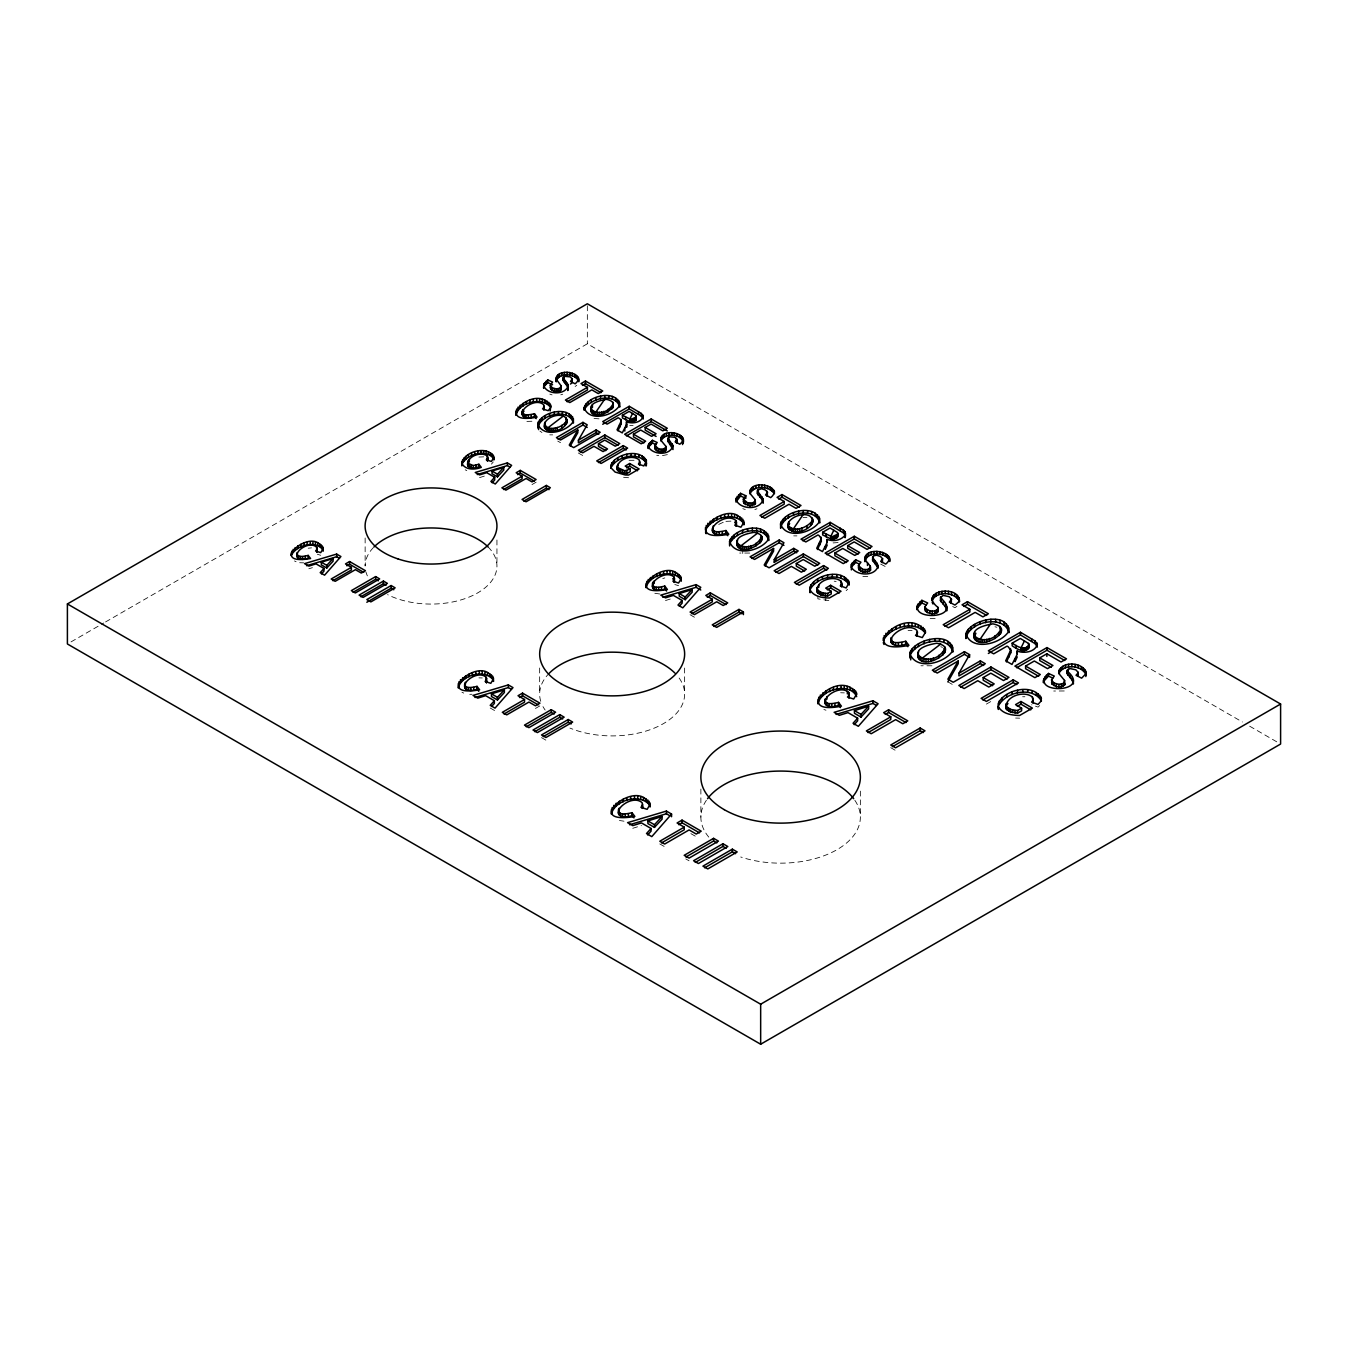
<?xml version="1.0" encoding="UTF-8"?>
<svg xmlns="http://www.w3.org/2000/svg" width="1348" height="1348" viewBox="0 0 1348 1348"><rect width="100%" height="100%" fill="white"/><g stroke="black" fill="none" stroke-linecap="round" stroke-linejoin="round"><path stroke-width="0.75" stroke-dasharray="5 3.75" d="M491.43 464.133L493.267 461.96M846.156 590.643L847.656 589.211M1039.696 705.543L1038.044 707.11L1031.574 704.768M575.141 386.472L576.776 385.309M956.962 606.314L954.974 607.712L949.38 604.814M71.04 641.884L103.762 622.995M105.582 621.934L587.34 343.791L1242.384 721.989M532.005 484.572L536.116 482.196M535.442 708.458L539.958 705.846M986.399 704.094L991.757 701.011M718.72 524.439L723.707 522.047M560.785 394.846L562.706 394.206M667.361 454.63L661.228 455.877L656.729 455.321M754.863 509.493L756.969 508.786M479.551 477.613L484.926 475.928M308.861 568.772L312.433 567.66M665.508 600.534L673.393 598.057M632.768 828.295L641.446 825.599M662.761 578.545L664.817 577.921M1064.246 690.968L1053.715 691.019M838.068 542.57L830.739 543.092M478.928 457.056L483.696 456.837M308.22 548.215L311.54 547.861M725.932 521.356L731.661 521.103M531.904 421.25L525.147 421.452M629.044 460.325L634.672 460.275M749.724 553.068L739.681 553.051M931.957 665.794L920.92 665.76M867.741 576.422L862.872 576.506M935.141 618.361L929.8 618.446M908.08 630.51L912.09 630.628M478.944 677.875L482.281 677.96M840.646 692.754L844.32 692.872M303.671 562.841L299.66 562.723M659.795 593.996L651.488 592.8M469.761 694.338L472.036 694.271M803.02 517.413L806.98 517.581M1022.626 696.764L1024.901 696.748M599.034 418.84L593.339 418.419M549.765 434.848L552.697 434.865M793.702 535.864L796.938 535.881M628.556 477.748L621.596 477.074M817.865 596.187L817.865 598.849L829.408 600.686M1015.617 718.046L1019.61 718.164M629.752 425.395L633.105 425.547M623.989 821.185L619.423 820.511M834.227 581.207L836.148 581.46M994.942 626.753L996.846 627.258M674.809 584.51L678.566 585.706M317.302 554.213L320.723 555.292M823.898 709.503L825.97 710.211M549.816 394.105L552.073 394.897M742.799 508.668L745.292 509.544M940.769 646.652L942.488 647.444M465.195 469.795L466.796 470.587M294.487 560.953L296.105 561.745M461.943 692.215L463.712 693.091M880.682 564.104L885.771 566.75M1249.663 726.184L1276.96 741.939M557.786 441.116L560.515 442.683M578.326 452.979L582.707 455.506M947.88 681.852L953.221 684.936M690.075 614.722L694.49 617.266M890.725 747.668L895.594 750.482M490.217 708.02L495.036 710.8M541.508 737.626L545.923 740.17M690.884 833.637L696.242 836.72M659.795 843.915L664.665 846.712M685.795 858.912L689.047 860.782M539.941 431.09L541.963 432.506M860.361 791.108L860.361 817.124M825.785 597.905L825.785 600.568M742.731 550.827L742.731 553.489M700.876 789.102L700.876 817.124M684.632 668.018L684.632 694.035M587.34 305.777L587.34 343.791M539.655 668.018L539.655 694.035M496.94 539.992L496.94 566.008M365.139 538.004L365.139 566.008A65.9 38.047 0 0 1 373.969 546.985M679.122 678.027A72.489 41.855 0 0 1 657.217 726.825A72.489 41.855 0 0 1 569.918 728.072M545.165 710.059A72.489 41.855 0 0 1 542.991 706.622M540.75 701.314A72.489 41.855 0 0 1 549.361 673.107M488.111 546.985A65.9 38.047 0 0 1 472.845 595.428A65.9 38.047 0 0 1 387.567 594.62M367.381 575.866A65.9 38.047 0 0 1 365.948 571.973M854.851 800.308A79.751 46.034 0 0 1 832.626 852.02A79.751 46.034 0 0 1 740.743 856.991M708.778 837.108A79.751 46.034 0 0 1 706.386 800.308"/><path stroke-width="1.5" d="M322.998 547.204L323.2 551.147C316.662 522.064 263.837 566.682 310.596 558.527L308.203 555.41C283.737 561.459 306.687 538.071 316.645 547.204L316.763 552.326L317.1 548.366M493.301 677.353L493.52 681.414C485.651 649.972 428.563 698.82 479.652 689.805L477.024 686.368C450.114 693.041 475.355 667.294 486.308 677.353L486.443 682.728L486.308 677.353M461.875 461.741L461.859 465.919C459.938 450.923 492.93 443.256 493.907 459.988L493.705 456.045M550.153 410.972L550.827 406.169C535.763 380.793 490.2 426.288 537.077 417.122L534.482 413.718C507.775 420.323 532.814 394.812 543.682 404.771L543.8 410.112L544.171 406.051M649.904 802.768L650.124 806.98C641.21 773.348 578.208 825.97 634.874 816.467L631.993 812.692C602.371 820.022 630.156 791.714 642.204 802.768L642.339 808.412L642.743 804.183M681.077 577.079L681.296 581.14C673.427 549.698 616.339 598.529 667.429 589.531L664.8 586.094C637.874 592.766 663.132 567.019 674.084 577.062L674.202 582.437L674.573 578.359M743.675 520.682L743.911 524.878C734.711 491.06 673.377 544.12 728.796 534.263L725.932 530.522C696.562 537.785 724.095 509.713 736.059 520.665L736.193 526.293L736.598 522.08M848.886 695.433L847.471 697.051L853.688 699.022L856.688 694.001C839.956 665.861 789.423 716.31 841.438 706.167L838.54 702.392C808.935 709.722 836.704 681.397 848.751 692.451L848.886 698.096L849.291 693.866M917.061 633.661L915.511 635.43L922.302 637.57L925.57 632.111C907.322 601.41 852.206 656.442 908.923 645.372L905.772 641.26C873.47 649.247 903.767 618.361 916.926 630.426L917.061 636.34L917.516 631.959M646.585 460.848L643.788 465.953L638.447 464.015L639.559 462.583L639.171 459.887C631.976 453.72 614.924 459.752 617.519 470.216L620.906 472.609L626.854 473.603L630.207 471.665L630.207 469.003L625.186 466.088L629.651 463.51L639.12 468.969L628.556 475.069L625.253 474.985L615.126 472.07L611.032 467.874L610.796 465.464C615.48 452.827 644.209 447.334 646.585 463.527C639.154 450.906 616.339 456.062 610.796 468.127L610.796 465.464M849.24 582.37L846.156 587.964L840.293 585.841L841.523 584.257L841.085 581.291C833.266 574.568 814.63 581.039 817.276 592.395L820.999 595.041L827.537 596.136L831.244 593.996L831.244 591.317L825.701 588.132L830.621 585.285L841.034 591.3L829.408 598.006C822.482 597.872 813.922 596.625 810.131 590.087L809.878 587.442C815.085 573.625 846.19 567.542 849.24 585.032C841.068 571.164 815.978 576.826 809.878 590.104L810.131 592.749L810.131 590.087M1041.431 698.281L1040.808 701.331L1038.044 704.448L1031.574 702.106L1032.922 700.37L1032.45 697.101C1023.958 689.772 1003.569 696.714 1006.265 709.048L1010.36 711.946L1017.555 713.159L1021.615 710.8L1021.615 708.138L1015.533 704.616L1020.942 701.499L1032.4 708.104L1019.61 715.485C1011.994 715.333 1002.575 713.968 998.413 706.773L998.127 703.858C1003.906 688.727 1037.606 682.037 1041.431 700.943C1032.45 685.694 1004.833 691.928 998.127 706.521L998.413 709.452L998.413 706.773M617.519 470.216L617.805 464.234M817.276 592.395L817.596 588.756M1006.265 709.048L1005.928 706.588L1007.933 703.471M566.935 423.087C568.468 409.185 542.115 415.976 544.44 427.164C548.973 435.438 566.868 429.523 566.682 421.031M567.019 419.346C565.267 427.114 546.951 433.281 544.525 423.373M613.357 403.322C603.382 423.373 572.614 405.023 606.448 399.345C628.64 403.962 589.598 427.013 590.862 407.349M613.289 407.062L613.02 402.327M761.721 536.706C750.735 558.763 716.9 538.577 754.122 532.325C779.818 537.464 735.166 562.352 736.985 541.138M761.637 540.548L761.35 535.611M812.608 522.923C813.956 508.836 789.355 514.97 787.872 524.726C788.445 538.172 814.63 530.421 812.692 519.064M945.15 648.051C933.086 672.315 895.847 650.107 936.793 643.232C964.797 648.725 916.286 675.719 917.937 652.938M945.066 652.011L944.746 646.855M1001.227 628.657C989.146 652.921 951.924 630.712 992.869 623.854C1020.874 629.331 972.363 656.324 974.014 633.543M1001.126 632.616L1000.823 630.139M544.44 427.164L545.047 422.194M590.778 411.123L590.862 410.028M636.256 419.632L635.936 415.572L629.145 411.41L622.405 415.302L622.405 417.964L630.864 422.076L635.75 420.374L636.307 416.246M736.884 545.03L737.558 539.84M787.872 527.405L787.957 526.175M837.883 536.757L837.529 532.544L830.048 527.978L822.651 532.258L822.651 534.92L831.952 539.453L837.31 537.566L837.934 533.303M917.836 656.948L918.578 651.505M973.913 637.553L975.901 633.307M1012.18 643.148L1020.318 638.447L1028.558 643.485L1028.928 645.187C1024.463 651.236 1016.83 646.265 1012.18 643.148L1012.18 645.827C1016.83 648.927 1024.463 653.898 1028.928 647.849L1028.558 646.147M308.203 555.41L308.203 558.072C305.002 559.673 296.846 560.65 297.032 555.342M487.791 457.208L487.454 461.168L487.353 456.045C480.848 450.889 465.734 456.787 467.84 465.919L473.316 468.211L478.911 466.914L478.911 464.251L473.316 465.549L467.84 463.257M467.84 465.919L468.278 460.511M478.776 691.339L477.024 689.047C473.62 691.423 462.381 691.271 465.33 684.936L465.33 682.256M536.218 418.655L534.482 416.397C530.977 418.133 522.097 419.211 522.283 413.398M633.914 817.882L631.993 815.355C628.235 817.966 615.884 817.798 619.12 810.839L619.12 808.177M666.552 591.047L664.8 588.773C661.379 591.132 650.157 590.98 653.106 584.661L653.106 581.982M727.836 535.695L725.932 533.185C722.073 535.105 712.3 536.285 712.502 529.899M840.461 707.565L838.54 705.055C834.783 707.666 822.432 707.498 825.667 700.539M907.878 646.669L905.772 643.923C901.677 646.77 888.197 646.585 891.736 638.986M841.759 582.724L841.523 586.919L841.523 584.257M1033.208 698.668L1032.922 703.033L1032.922 700.37M556.219 377.878L556.235 381.888C552.36 365.78 588.655 372.553 575.141 383.809L570.507 381.4L572.243 378.957L570.356 376.884L564.087 376.261L563.127 380.473L568.266 387.651L568.266 384.989L563.127 377.811M683.2 438.269L683.268 443.357C682.627 433.668 664.547 432.304 660.874 440.964C659.105 426.17 693.024 433.635 679.796 444.233L675.163 441.824L676.898 439.381L675.011 437.308L668.743 436.685L667.782 440.897L673.006 449.524L672.922 445.413L667.782 438.235M889.815 558.847L889.815 561.509C886.596 551.821 866.781 550.81 864.978 561.695C861.086 544.204 900.599 551.854 885.771 564.071L880.682 561.442L882.586 558.746L880.514 556.471L876.705 555.207L873.622 555.764L872.56 560.145L878.205 568.047L877.228 563.498L872.56 557.482M959.422 599.304L958.361 602.219L954.974 605.05L949.38 602.152L951.469 599.186L949.194 596.692L943.111 595.378L940.449 597.804C967.055 620.484 900.346 621.31 921.864 600.332L927.66 602.977L924.913 606.718L925.453 611.032L927.239 612.514L932.294 613.963L936.793 612.969L938.157 611.604L937.955 607.375C917.028 590.98 960.416 583.431 959.422 601.966L959.085 597.838M1085.814 676.544C1088.999 661.784 1058.888 659.138 1058.719 673.663C1063.505 663.553 1082.242 664.817 1086.05 675.078L1086.05 672.416M563.127 380.473L563.296 376.951M667.782 440.897L667.951 440.055M757.441 491.009L763.086 498.912L763.187 503.175L762.092 499.687L757.441 493.688L757.627 490.082L761.569 488.734L765.394 489.998L767.467 492.273L767.046 496.199L766.894 491.144M757.441 493.688L757.627 490.082M872.56 560.145L872.746 556.539M946.667 606.482L946.768 610.897L945.571 607.072L940.449 600.467L941.595 598.579M1078.114 672.298L1077.659 676.342L1078.114 672.298L1075.839 669.804L1069.756 668.49L1067.077 670.916C1093.683 693.597 1026.974 694.422 1048.491 673.444L1054.288 676.089L1051.558 679.83L1052.08 684.144L1056.343 686.688L1061.365 686.873L1064.802 684.717L1064.6 680.487L1059.612 674.455L1058.719 671.001M1073.294 679.594L1073.396 684.009L1072.199 680.184L1067.077 673.579L1068.239 669.029M543.901 384.079L543.615 388.056L543.901 384.079L547.76 379.917L552.562 382.091L550.287 385.191L550.725 389.201L554.247 391.308L560.111 390.802L561.24 389.69L561.071 385.713L556.235 379.226M648.557 444.503L648.27 448.48L648.557 444.503L652.415 440.324L657.217 442.515L654.943 445.615L655.381 449.625L658.902 451.732L664.766 451.226L665.895 450.114L665.727 446.137L661.615 441.167L660.874 438.302M735.974 499.367L740.541 493.317L745.815 495.727L745.815 498.389L740.541 495.997L735.974 502.029L735.974 499.367C739.429 510.1 761.098 510.572 763.086 498.912M864.961 557.567L865.77 560.701L870.303 566.177L870.488 570.288L869.241 571.518L862.804 572.058L858.929 569.749L858.44 565.604L860.934 562.2L855.66 559.791L851.414 564.374L851.346 569.901M917.179 605.387L916.842 609.65L916.842 606.971M1043.807 678.499L1043.47 682.762L1043.47 680.083M617.906 430.804L621.209 423.761L620.99 419.717L619.086 418.268L618.176 417.745L607.106 424.131L602.725 421.604L629.246 406.287L641.345 413.482L643.249 416.33C641.21 422.783 632.094 424.047 626.483 421.806L626.601 427.097L626.483 421.806M845.145 535.055L845.129 531.887L843.494 530.269L830.166 522.35L800.998 539.183L805.818 541.963L818 534.937L818.994 535.51L821.32 538.627L816.736 548.282L822.482 551.602L827.251 542.3L827.133 539.402C833.182 541.795 841.186 540.497 845.145 535.055L845.145 537.717L845.567 533.387M493.52 678.752L490.807 683.318L485.145 681.515L486.796 678.634M323.2 548.484L320.723 552.629L315.584 550.995L316.763 549.664M493.907 457.309L491.43 461.454L486.291 459.837L487.454 458.489M681.296 578.477L678.566 583.027L672.922 581.241L674.202 579.775M650.124 804.301L647.141 809.322L640.923 807.351L642.339 805.733M743.911 522.198L740.945 527.186L734.778 525.231L736.193 523.631M570.507 384.079L571.855 382.765L572.243 378.957M676.898 439.381L676.528 443.189L676.528 440.51M767.467 492.273L765.563 494.969L770.652 497.614C785.143 486.072 748.325 477.765 749.842 493.756C754.257 484.825 769.253 485.92 774.392 493.722L774.392 491.06M882.586 558.746L882.165 562.655L882.165 559.993M951.469 599.186L951.014 603.23L951.014 600.551M537.785 423.643C541.947 410.55 573.641 405.158 572.731 422.312C565.587 432.405 542.519 437.965 537.785 423.643L537.852 427.99C539.975 413.92 569.446 407.669 573.422 423.103L573.406 418.621M584.122 407.602C588.284 394.526 619.979 389.134 619.069 406.287C611.925 416.38 588.874 421.924 584.122 407.602L584.122 410.281C589.127 397.913 615.581 391.948 619.76 407.079L619.743 402.597M729.571 541.424C734.138 527.034 769 521.103 768.006 539.975C760.137 551.062 734.778 557.179 729.571 541.424L729.622 545.957M729.571 544.087C735.064 530.505 764.164 523.934 768.764 540.565L768.731 535.914M780.543 523.799C785.109 509.392 819.972 503.461 818.977 522.35C811.108 533.437 785.749 539.554 780.543 523.799L780.61 528.315C782.952 512.847 815.371 505.955 819.736 522.94L819.719 518.289M909.782 653.241C914.214 638.329 954.3 630.207 952.076 651.657C943.415 663.856 915.511 670.579 909.782 653.241L909.849 657.959M909.782 655.92C915.831 640.957 947.846 633.745 952.901 652.044L952.868 647.175M965.859 633.846C970.274 618.934 1010.377 610.812 1008.135 632.263C999.491 644.462 971.588 651.185 965.859 633.846L965.926 638.564C968.504 621.546 1004.159 613.963 1008.961 632.65L1008.944 627.78M322.998 549.883C315.247 539.672 296.307 545.215 291.168 555.578L291.168 552.916M461.875 464.42C466.998 454.04 485.954 448.496 493.705 458.708M550.624 404.771L550.624 407.45C542.233 396.11 518.929 402.378 515.88 415.319L515.896 411.005M493.301 680.032C484.859 668.591 461.353 674.91 458.286 687.952L458.286 683.621M681.077 579.741C672.635 568.317 649.129 574.636 646.046 587.677L646.063 583.347M743.675 523.344C734.374 511.094 711.643 517.75 705.493 530.185L705.493 527.523M649.904 805.447C640.603 792.86 614.755 799.819 611.369 814.158L611.385 809.676M856.688 696.663C849.863 681.65 820.898 689.3 817.916 703.858L817.933 699.359M925.318 630.426L925.318 633.105C915.073 619.608 890.068 626.938 883.294 640.62L883.294 637.958M646.551 464.774L646.063 466.037L646.063 463.375M543.615 385.393C546.766 395.166 566.463 395.587 568.266 384.989M568.351 389.1L567.778 390.532L567.778 387.87M556.219 380.54C560.178 372.2 575.663 373.244 578.814 381.72L578.814 379.058M959.085 600.5C953.44 591.924 936.944 590.727 932.075 600.551L932.075 597.889M550.287 387.853L550.894 386.371M654.943 448.277L655.566 446.795M749.842 491.093L750.651 494.244L755.183 499.72L755.369 503.815L750.027 505.955L743.81 503.293L743.321 499.131L745.815 495.727M743.321 501.793L743.995 500.175M858.44 568.266L859.114 563.97L855.66 562.453L851.414 567.053L851.414 564.374M924.913 609.397L925.655 607.594M1051.558 682.509L1052.283 680.706M626.601 424.435L622.271 432.893L617.03 429.86L621.209 421.082M817.444 549.529L821.32 541.289L821.084 537.111M1017.1 651.033L1017.251 654.201L1011.994 664.446L1005.675 660.79L1010.714 650.157L1008.152 646.737L1007.057 646.113L993.661 653.847L988.354 650.798L1020.453 632.263L1035.095 640.974L1037.387 644.411C1034.927 652.213 1023.907 653.746 1017.1 651.033L1017.1 653.696M1006.45 661.885L1010.714 652.836L1010.714 650.157M827.251 544.963L825.279 549.31L825.279 546.631M1017.251 656.88L1015.061 661.649L1015.061 658.987M787.872 524.726C793.18 533.656 808.362 527.321 812.608 520.244M632.583 413.398L629.735 419.211L629.735 421.89M833.839 530.168L830.705 536.571L830.705 539.234M1024.48 640.856L1021.026 647.899L1021.026 650.562M578.41 440.173L587.206 424.805L582.943 422.345L556.421 437.645L560.515 440.021L577.803 430.029L569.26 445.076L573.675 447.62L600.197 432.304L596.119 429.945L578.41 440.173L578.41 442.835L596.119 432.607L598.832 434.191M570.221 446.07L577.803 432.691L577.803 430.029M774.241 559.605L783.929 542.705L779.228 540.009L750.061 556.842L754.56 559.437L773.584 548.451L764.198 564.997L769.051 567.811L798.218 550.961L793.719 548.366L774.241 559.605L774.241 562.284L793.719 551.029L796.719 552.764M765.125 566.008L773.584 551.13L773.584 548.451M934.113 671.843L964.427 654.353L969.583 657.335L969.583 654.656L964.427 651.674L932.327 670.209L937.281 673.056L958.209 660.975L947.88 679.173L953.221 682.273L985.304 663.738L980.367 660.874L958.934 673.259L958.934 675.921L980.367 663.553L983.652 665.457M947.88 681.852L958.209 663.654L958.209 660.975M1085.814 673.882L1081.618 678.162L1076.007 675.264L1077.659 673.663M774.241 562.284L776.178 558.898M958.934 673.259L969.583 654.656M543.901 386.741L547.76 382.579L547.76 379.917M672.922 445.413C670.984 455.725 653.392 455.354 648.506 447.098L652.415 443.003L652.415 440.324M917.179 608.049L921.864 603.011L921.864 600.332M1043.807 681.161L1048.491 676.123L1048.491 673.444M604.578 399.379L595.816 412.202L595.816 414.864M803.02 514.734L793.399 528.837L793.399 531.516M990.595 623.888L979.996 639.407L979.996 642.069M636.256 416.97L630.864 419.413L622.405 415.302M822.651 532.258L831.952 536.79L837.883 534.094M789.675 523.529L788.529 524.878L788.529 522.215M550.153 408.309L548.13 410.685L542.519 408.916L543.8 407.45M671.557 814.057L651.792 836.619L646.501 833.553L651.067 828.481L641.446 822.92L632.768 825.633L627.595 822.651L666.401 811.075L671.557 814.057L671.557 816.736M323.975 568.452L320.201 572.647L324.582 575.175L340.909 556.539L336.646 554.079L304.581 563.633L308.861 566.109L316.022 563.868L323.975 568.452L323.975 571.131L321.464 573.928M494.682 477.293L490.891 481.489L495.272 484.016L511.617 465.38L507.354 462.92L475.271 472.474L479.551 474.934L486.712 472.693L494.682 477.293L494.682 479.972L492.155 482.752M494.379 700.724L490.217 705.341L495.036 708.121L512.998 687.615L508.314 684.919L473.03 695.416L477.731 698.146L485.617 695.669L494.379 700.724L494.379 703.403L491.599 706.47M682.139 600.45L677.993 605.067L682.796 607.847L700.775 587.34L696.09 584.628L660.806 595.142L665.508 597.855L673.393 595.395L682.139 600.45L682.139 603.112L679.375 606.196M647.647 834.951L651.067 831.16L651.067 828.481M857.631 718.181L853.048 723.253L858.339 726.302L878.104 703.757L872.948 700.775L834.142 712.334L839.315 715.333L847.993 712.62L857.631 718.181L857.631 720.843L854.194 724.651M326.789 568.014L326.789 565.351L333.074 558.561L333.074 561.223L326.789 568.014L321.346 564.879L321.346 562.2L333.074 558.561M497.479 476.855L497.479 474.193L503.764 467.402L503.764 470.064L497.479 476.855L492.037 473.721L492.037 471.042L503.764 467.402M497.463 699.983L497.463 697.304L504.371 689.839L504.371 692.501L497.463 699.983L491.481 696.528L491.481 693.849L504.371 689.839M685.222 599.692L685.222 597.029L692.147 589.565L692.147 592.227L685.222 599.692L679.24 596.237L679.24 593.575L692.147 589.565M654.471 827.386L654.471 824.723L662.07 816.5L662.07 819.18L654.471 827.386L647.883 823.594L647.883 820.915L662.07 816.5M861.018 717.085L861.018 714.406L868.618 706.2L868.618 708.863L861.018 717.085L854.43 713.277L854.43 710.615L868.618 706.2M524.018 411.123L522.872 412.32L522.872 409.64M550.287 385.191L552.208 387.769L556.387 388.965L560.111 388.14L561.071 385.713M654.943 445.615L658.902 449.069L663.064 449.221L665.895 447.452M743.321 499.131L747.685 502.922L752.251 503.09L755.369 501.153M858.44 565.604L862.804 569.395L867.371 569.564L870.488 567.609M924.913 606.718L925.453 608.352L929.699 610.897L934.737 611.082L938.157 608.942M1051.558 679.83L1053.883 682.947L1058.921 684.413L1063.42 683.402L1064.6 680.487M563.296 379.631L564.087 376.261M757.627 492.745L758.486 491.969M563.397 415.976L547.928 427.822L547.928 430.484M757.745 532.999L740.709 546.024L740.709 548.703M940.769 643.99L922.049 658.313L922.049 660.975M67.4 603.955L587.34 303.772L1280.6 704.027L1280.6 744.045L760.66 1044.228L67.4 643.973L67.4 603.955L760.66 1004.209L1280.6 704.027M587.442 387.331L565.402 400.053L569.783 402.58L591.823 389.858L598.259 393.582L602.741 390.987L585.47 381.012L580.988 383.607L587.442 387.331L587.442 390.01L567.104 401.755M582.471 385.41L585.47 383.691L601.023 392.656M558.19 439.296L582.943 425.008L587.206 427.468M351.39 567.34L331.187 579L335.197 581.325L355.4 569.665L361.315 573.069L365.426 570.693L349.587 561.543L345.476 563.919L351.39 567.34L351.39 570.002L332.872 580.702M346.84 565.806L349.587 564.222L363.657 572.344M522.097 476.181L501.894 487.841L505.904 490.15L526.108 478.489L532.005 481.91L536.116 479.534L520.277 470.385L516.166 472.76L522.097 476.181L522.097 478.843L503.579 489.526M602.725 424.266L629.246 408.966L641.345 416.161L643.249 418.992L643.249 416.33M517.548 474.631L520.277 473.047L534.364 481.185M598.461 443.728L604.746 440.105L615.278 446.188L619.76 443.593L604.848 434.983L578.326 450.299L582.707 452.827L593.979 446.323L603.078 451.58L607.56 448.985L598.461 443.728L598.461 446.407L605.741 450.603M580.095 451.951L604.848 437.662L618.109 445.312M375.654 576.59L351.339 590.626L355.35 592.952L379.664 578.915L375.654 576.59L375.654 579.269L353.075 592.294M656.105 436.449L645.187 430.13L645.187 427.468L651.067 424.064L662.828 430.854L667.311 428.276L651.168 418.958L624.646 434.258L641.193 443.812L645.658 441.234L633.493 434.208L633.493 436.887L643.923 442.902M626.416 435.909L651.168 421.621L667.311 430.939M633.493 434.208L640.721 430.046L651.64 436.348L656.105 433.77L645.187 427.468M546.361 485.432L522.047 499.468L526.057 501.793L550.372 487.757L546.361 485.432L546.361 488.111L523.782 501.136M383.405 581.072L359.09 595.108L363.101 597.417L387.415 583.381L383.405 581.072L383.405 583.735L360.826 596.776M623.248 445.615L596.726 460.932L601.107 463.459L627.629 448.143L623.248 445.615L623.248 448.277L598.495 462.566M391.139 585.538L366.825 599.574L370.852 601.899L395.149 587.863L391.139 585.538L391.139 588.217L366.825 602.253M626.668 467.908L629.651 466.189L637.537 470.738M617.519 467.554L624.747 470.806L630.207 469.003M784.182 501.49L759.935 515.492L764.754 518.272L789.001 504.27L796.078 508.365L801.015 505.517L782.009 494.548L777.071 497.395L784.182 501.49L784.182 504.169L761.671 517.16M778.723 499.114L782.009 497.21L799.297 507.185M751.881 558.46L779.228 542.671L783.929 545.384M524.524 699.494L502.315 712.334L506.73 714.878L528.938 702.055L535.442 705.796L539.958 703.184L522.535 693.125L518.02 695.736L524.524 699.494L524.524 702.173L504.017 714.002M519.519 697.539L522.535 695.804L538.223 704.852M712.3 599.22L690.075 612.043L694.49 614.604L716.715 601.764L723.202 605.522L727.735 602.91L710.312 592.85L705.796 595.462L712.3 599.22L712.3 601.882L691.794 613.728M802.818 540.801L830.166 525.012L843.494 532.932L845.567 536.049M707.296 597.265L710.312 595.513L725.999 604.561M796.314 563.531L803.223 559.538L814.799 566.227L819.736 563.38L803.341 553.91L774.156 570.76L778.976 573.54L791.377 566.379L801.386 572.159L806.323 569.311L796.314 563.531L796.314 566.194L804.655 571.013M775.993 572.378L803.341 556.589L817.916 564.997M551.214 709.688L524.473 725.123L528.888 727.667L555.629 712.233L551.214 709.688L551.214 712.351L526.259 726.757M858.002 554.247L847.707 548.299L847.707 545.637L854.177 541.896L867.101 549.377L872.038 546.513L854.295 536.268L825.111 553.118L843.309 563.616L848.229 560.785L834.85 553.051L834.85 555.73L846.544 562.487M826.947 554.736L854.295 538.947L870.269 548.164M834.85 553.051L842.786 548.467L854.801 555.41L859.721 552.579L847.707 545.637M743.405 611.958L738.99 609.397L712.25 624.849L716.664 627.393L743.405 611.958L743.405 614.621M559.74 714.609L532.999 730.043L537.414 732.587L564.155 717.153L559.74 714.609L559.74 717.271L534.768 731.678M714.036 626.483L738.99 612.076L741.939 613.778M823.577 565.604L794.393 582.437L799.212 585.217L828.397 568.384L823.577 565.604L823.577 568.266L796.23 584.055M568.249 719.512L541.508 734.963L545.923 737.508L572.664 722.073L568.249 719.512L568.249 722.191L543.295 736.598M827.335 589.851L830.621 587.964L839.299 592.968M817.276 589.733L820.999 592.362L825.229 593.322L827.537 593.457L831.244 591.317M969.869 609.33L943.196 624.714L948.503 627.78L975.16 612.38L982.945 616.879L988.387 613.744L967.476 601.68L962.051 604.814L969.869 609.33L969.869 611.992L944.982 626.365M963.854 606.432L967.476 604.342L986.635 615.413M684.245 827.133L659.795 841.236L664.665 844.05L689.098 829.93L696.242 834.058L701.213 831.177L682.054 820.123L677.084 822.988L684.245 827.133L684.245 829.795L661.548 842.904M678.735 824.706L682.054 822.786L699.477 832.845M890.792 716.816L866.36 730.936L871.212 733.733L895.645 719.63L902.789 723.741L907.777 720.877L888.602 709.806L883.631 712.688L890.792 716.816L890.792 719.495L868.095 732.587M988.354 653.46L1020.453 634.925L1035.095 643.636L1037.387 647.074M885.282 714.389L888.602 712.485L906.025 722.545M983.197 677.555L990.797 673.174L1003.535 680.538L1008.961 677.404L990.932 666.99L958.832 685.509L964.14 688.575L977.772 680.706L988.792 687.059L994.217 683.925L983.197 677.555L983.197 680.235L992.65 685.677M960.619 687.16L990.932 669.653L1007.158 679.021M713.597 838.338L684.177 855.323L689.047 858.12L718.45 841.135L713.597 838.338L713.597 841L685.913 856.991M1051.305 667.226L1039.729 660.554L1039.729 657.875L1046.857 653.78L1061.078 661.986L1066.504 658.852L1046.975 647.579L1014.892 666.114L1034.893 677.656L1040.302 674.539L1025.592 666.047L1025.592 668.709L1038.668 676.258M1016.678 667.749L1046.975 650.241L1064.735 660.503M1025.592 666.047L1034.337 661.009L1047.548 668.642L1052.957 665.508L1039.729 657.875M920.145 728.021L890.725 745.006L895.594 747.803L924.998 730.835L920.145 728.021L920.145 730.7L892.46 746.674M722.966 843.747L693.563 860.732L698.416 863.529L727.836 846.544L722.966 843.747L722.966 846.409L695.282 862.4M1013.19 679.83L981.108 698.365L986.399 701.432L1018.498 682.897L1013.19 679.83L1013.19 682.509L982.894 700M732.352 849.156L702.931 866.141L707.784 868.938L737.204 851.953L732.352 849.156L732.352 851.818L704.65 867.809M1017.336 706.251L1020.942 704.161L1030.765 709.84M1006.265 706.386L1010.36 709.284L1015.01 710.329L1017.555 710.48L1021.615 708.138M477.276 474.547L507.354 465.582L510.184 467.217M306.586 565.705L336.646 556.741L339.494 558.392M662.761 597.231L696.09 587.307L700.775 590.003M474.985 697.506L508.314 687.581L511.431 689.384M836.08 714.423L872.948 703.437L876.385 705.425M629.533 824.74L666.401 813.754L669.838 815.742M547.76 382.579L552.562 384.753M652.415 443.003L655.617 444.452M921.864 603.011L926.211 604.982M1048.491 676.123L1052.839 678.095M623.248 448.277L626.163 449.962M823.577 568.266L826.779 570.12M1013.19 682.509L1016.729 684.548M546.361 488.111L549.024 489.644M492.037 471.042L497.479 474.193M920.145 730.7L923.38 732.554M679.24 593.575L685.222 597.029M854.43 710.615L861.018 714.406M375.654 579.269L378.333 580.803M383.405 583.735L386.067 585.285M391.139 588.217L393.818 589.75M321.346 562.2L326.789 565.351M551.214 712.351L554.163 714.052M559.74 717.271L562.672 718.973M568.249 722.191L571.198 723.893M491.481 693.849L497.463 697.304M713.597 841L716.833 842.871M722.966 846.409L726.201 848.28M732.352 851.818L735.587 853.688M647.883 820.915L654.471 824.723M734.643 522.165L736.598 524.743M672.787 578.646L674.573 581.022M943.87 648.439L944.746 649.534M760.542 537.296L761.35 538.29M478.911 464.251L481.303 467.368C475.136 469.845 465.111 470.334 461.859 463.257M851.346 567.238C856.738 576.304 876.082 576.725 878.205 565.368M1077.473 673.714L1078.114 674.96M950.845 600.601L951.469 601.848M882.013 560.263L882.586 561.408M766.894 493.806L767.467 494.952M676.898 442.043L676.376 438.336M571.721 380.591L572.243 381.619M1033.208 701.331L1032.45 697.101M841.759 585.386L841.085 581.291M932.108 602.168L932.968 604.005M883.277 642.625L884.002 644.462M705.476 532.005L706.133 533.69L706.133 531.011M849.291 696.545L848.751 692.451M543.682 407.433L544.171 408.714M642.204 805.43L642.743 806.845M487.791 459.87L487.353 456.045M486.308 680.015L486.796 681.296M317.1 551.046L316.645 547.204M812.692 521.743L812.322 517.986M648.27 445.817L648.506 447.098M1010.714 652.836L1010.461 648.489M821.084 539.773L821.32 541.289M621.209 423.761L620.99 419.717M1064.6 683.15L1064.802 684.717M938.157 611.604L937.955 607.375M870.488 570.288L870.303 566.177M755.369 503.815L755.183 499.72M665.895 450.114L665.727 446.137M561.071 388.392L561.24 389.69M1085.73 670.95L1085.73 673.612M1084.837 669.518L1084.837 672.197M1083.371 668.136L1083.371 670.799M1081.332 666.771L1081.332 669.451M1078.215 665.289L1078.215 667.968M1075.064 664.396L1075.064 667.075M1072.199 677.522L1072.199 680.184M1071.862 664.092L1071.862 666.755M1069.941 674.842L1069.941 677.505M1068.593 664.328L1068.593 667.007M1067.869 672.45L1067.869 675.129M1067.296 669.872L1067.077 673.579M1065.476 665.103L1065.476 667.766M1063.42 683.402L1063.42 686.081M1062.679 666.367L1062.679 669.046M1061.365 684.194L1061.365 686.873M1060.724 667.766L1060.724 670.428M1059.393 669.349L1059.393 672.012M1058.921 684.413L1058.921 687.076M1056.343 684.009L1056.343 686.688M1053.883 682.947L1053.883 685.626M1052.08 681.465L1052.08 684.144M1046.975 647.579L1046.975 650.241M1046.857 653.78L1046.857 656.442M1046.318 675.179L1046.318 677.842M1044.751 676.865L1044.751 679.527M1040.942 696.781L1040.942 699.46M1039.931 695.332L1039.931 697.994M1038.381 693.917L1038.381 696.579M1036.898 642.76L1036.898 645.422M1036.292 692.535L1036.292 695.214M1035.095 640.974L1035.095 643.636M1032.18 690.698L1032.18 693.378M1031.641 638.716L1031.641 641.395M1028.996 644.31L1028.928 647.849M1028.558 643.485L1028.305 648.742M1027.698 689.721L1027.698 692.4M1027.092 646.956L1027.092 649.635M1025.491 647.697L1025.491 650.376M1023.907 648.085L1023.907 650.747M1022.812 689.603L1022.812 692.265M1022.407 648.135L1022.407 650.814M1020.942 701.499L1020.942 704.161M1020.453 632.263L1020.453 634.925M1017.504 690.328L1017.504 693.007M1017.555 710.48L1017.555 713.159M1016.122 645.422L1016.122 648.102M1015.01 710.329L1015.01 713.008M1012.567 709.924L1012.567 712.587M1012.028 691.962L1012.028 694.641M1010.36 709.284L1010.36 711.946M1008.81 654.538L1008.81 657.201M1008.59 708.475L1008.59 711.137M1008.119 625.758L1008.119 628.421M1007.175 707.464L1007.175 710.143M1006.501 623.888L1006.501 626.55M1006.67 694.557L1006.67 697.219M1005.928 703.926L1005.844 707.869M1004.075 622.169L1004.075 624.849M1002.272 697.59L1002.272 700.252M1000.486 631.336L1000.486 633.998M1000.014 620.35L1000.014 623.029M999.93 626.365L999.93 629.044M999.424 700.741L999.424 703.403M999.239 632.785L999.239 635.447M995.633 619.389L995.633 622.068M994.875 635.868L994.875 638.548M990.864 619.288L990.864 621.95M990.932 666.99L990.932 669.653M989.415 638.447L989.415 641.109M986.837 639.188L986.837 641.85M985.674 620.029L985.674 622.692M984.394 639.559L984.394 642.221M982.085 639.626L982.085 642.288M980.367 660.874L980.367 663.553M980.181 621.731L980.181 624.394M978.126 638.918L978.126 641.581M976.457 638.143L976.457 640.822M975.126 637.183L975.126 639.862M974.52 624.495L974.52 627.174M974.655 632.111L974.655 634.79M974.284 636.104L974.284 638.767M971.015 626.803L971.015 629.465M968.403 629.128L968.403 631.791M967.476 601.68L967.476 604.342M966.685 631.471L966.685 634.15M964.427 651.674L964.427 654.353M958.192 596.406L958.192 599.085M956.726 595.024L956.726 597.686M954.687 593.659L954.687 596.338M952.059 645.153L952.059 647.815M951.587 592.176L951.587 594.856M950.424 643.282L950.424 645.945M948.436 591.283L948.436 593.962M947.998 641.564L947.998 644.243M945.571 604.409L945.571 607.072M945.234 590.98L945.234 593.642M944.426 650.73L944.426 653.392M943.937 639.744L943.937 642.423M943.314 601.73L943.314 604.393M943.162 652.179L943.162 654.842M941.966 591.216L941.966 593.895M941.241 599.338L941.241 602.017M940.651 596.76L940.449 600.467M939.556 638.784L939.556 641.463M938.831 591.991L938.831 594.653M938.815 655.263L938.815 657.942M936.793 610.29L936.793 612.969M936.034 593.255L936.034 595.934M934.737 611.082L934.737 613.744M934.787 638.682L934.787 641.345M934.097 594.653L934.097 597.316M933.338 657.841L933.338 660.503M932.765 596.237L932.765 598.9M932.294 611.301L932.294 613.963M930.777 658.582L930.777 661.245M929.699 610.897L929.699 613.576M929.598 639.424L929.598 642.086M928.317 658.953L928.317 661.615M927.239 609.835L927.239 612.514M926.009 659.02L926.009 661.683M925.453 608.352L925.453 611.032M924.492 628.876L924.492 631.538M924.105 641.126L924.105 643.788M923.936 658.801L923.936 661.464M923.127 627.427L923.127 630.089M921.19 626.095L921.19 628.758M920.381 657.538L920.381 660.217M919.69 602.067L919.69 604.73M919.066 656.577L919.066 659.256M918.359 624.747L918.359 627.41M918.46 643.889L918.46 646.568M918.123 603.752L918.123 606.415M918.207 655.499L918.207 658.161M915.309 623.854L915.309 626.517M914.955 646.197L914.955 648.86M912.326 648.523L912.326 651.185M912.023 623.416L912.023 626.079M910.726 657.217L910.726 659.88M910.608 650.865L910.608 653.527M908.518 623.416L908.518 626.095M905.772 641.26L905.772 643.923M904.356 623.956L904.356 626.618M901.812 642.507L901.812 645.17M900.211 625.017L900.211 627.679M898.391 642.962L898.391 645.641M896.083 626.601L896.083 629.263M895.493 642.71L895.493 645.372M893.117 641.817L893.117 644.479M891.972 628.707L891.972 631.37M891.921 640.923L891.921 643.603M891.028 637.638L891.163 642.608M890.86 638.851L890.86 641.513M889.511 557.516L889.511 560.195M888.703 556.219L888.703 558.898M888.517 630.965L888.517 633.627M888.602 709.806L888.602 712.485M887.372 554.955L887.372 557.634M885.906 633.257L885.906 635.936M885.518 553.725L885.518 556.387M884.17 635.582L884.17 638.261M882.687 552.377L882.687 555.039M879.823 551.568L879.823 554.23M877.228 563.498L877.228 566.16M876.908 551.281L876.908 553.944M875.172 561.054L875.172 563.717M873.942 551.5L873.942 554.163M873.285 558.881L873.285 561.56M872.948 700.775L872.948 703.437M871.094 552.208L871.094 554.87M869.241 568.839L869.241 571.518M868.567 553.354L868.567 556.033M867.472 562.807L867.472 565.486M867.371 569.564L867.371 572.226M866.781 554.618L866.781 557.297M865.568 556.05L865.568 558.729M865.146 569.766L865.146 572.428M862.804 569.395L862.804 572.058M860.563 568.435L860.563 571.097M858.929 567.087L858.929 569.749M856.452 692.468L856.452 695.13M855.66 559.791L855.66 562.453M855.694 691.035L855.694 693.698M854.295 536.268L854.295 538.947M854.43 689.704L854.43 692.366M853.688 561.358L853.688 564.02M852.661 688.491L852.661 691.153M852.273 562.891L852.273 565.553M850.082 687.261L850.082 689.923M848.802 581.005L848.802 583.667M847.875 579.691L847.875 582.353M847.269 686.435L847.269 689.098M847.336 691.271L847.336 693.934M846.46 578.393L846.46 581.072M845.129 531.887L845.129 534.549M844.573 577.146L844.573 579.809M844.269 686.031L844.269 688.693M843.494 530.269L843.494 532.932M841.051 686.031L841.051 688.71M840.832 575.478L840.832 578.14M840.343 528.214L840.343 530.893M838.54 702.392L838.54 705.055M837.31 534.903L837.31 537.566M837.226 686.536L837.226 689.199M836.754 574.585L836.754 577.264M836.198 535.712L836.198 538.374M834.918 703.538L834.918 706.2M834.749 536.386L834.749 539.048M833.435 687.497L833.435 690.159M833.317 536.74L833.317 539.402M832.323 574.484L832.323 577.146M831.952 536.79L831.952 539.453M831.767 703.959L831.767 706.622M830.621 585.285L830.621 587.964M830.166 522.35L830.166 525.012M829.643 688.946L829.643 691.625M829.104 703.723L829.104 706.386M827.537 593.457L827.537 596.136M827.487 575.141L827.487 577.803M827.133 539.402L827.133 542.081M826.931 696.545L826.931 699.208M826.947 702.898L826.947 705.56M826.24 534.314L826.24 536.993M825.886 690.884L825.886 693.546M825.835 702.089L825.835 704.751M825.229 593.322L825.229 595.985M825.01 699.073L825.144 703.841M824.875 700.168L824.875 702.847M823.005 592.952L823.005 595.614M822.516 576.624L822.516 579.286M822.718 692.956L822.718 695.619M820.999 592.362L820.999 595.041M820.325 695.062L820.325 697.725M819.584 542.587L819.584 545.266M819.399 591.637L819.399 594.299M818.961 516.436L818.961 519.098M818.792 584.644L818.792 587.324M818.741 697.202L818.741 699.865M818.101 590.727L818.101 593.39M817.495 514.734L817.495 517.396M817.646 578.966L817.646 581.645M816.972 587.492L816.888 591.317M815.287 513.184L815.287 515.846M813.653 581.729L813.653 584.409M812.035 521.508L812.035 524.17M811.597 511.532L811.597 514.195M811.058 584.611L811.058 587.273M810.889 522.822L810.889 525.484M809.878 587.442L809.878 590.104M807.604 510.656L807.604 513.318M806.93 525.636L806.93 528.298M803.273 510.555L803.273 513.217M803.341 553.91L803.341 556.589M801.959 527.961L801.959 530.64M799.617 528.635L799.617 531.297M798.555 511.229L798.555 513.891M797.393 528.989L797.393 531.651M795.303 529.039L795.303 531.702M793.568 512.779L793.568 515.442M793.719 548.366L793.719 551.029M791.697 528.399L791.697 531.061M790.164 527.708L790.164 530.371M788.968 526.832L788.968 529.494M788.428 515.29L788.428 517.969M788.209 525.838L788.209 528.5M785.227 517.379L785.227 520.042M782.851 519.486L782.851 522.165M782.009 494.548L782.009 497.21M781.301 521.625L781.301 524.305M779.228 540.009L779.228 542.671M773.567 489.762L773.567 492.424M772.236 488.498L772.236 491.161M770.399 487.251L770.399 489.931M767.989 534.061L767.989 536.74M767.568 485.903L767.568 488.583M766.506 532.359L766.506 535.038M764.704 485.095L764.704 487.774M764.316 530.809L764.316 533.471M762.092 497.024L762.092 499.687M761.789 484.808L761.789 487.487M761.047 539.133L761.047 541.812M760.626 529.157L760.626 531.82M760.66 1004.209L760.66 1044.228M760.036 494.581L760.036 497.26M759.918 540.447L759.918 543.126M758.823 485.027L758.823 487.706M758.149 492.424L758.149 495.087M756.632 528.281L756.632 530.944M755.975 485.735L755.975 488.414M755.958 543.261L755.958 545.94M754.105 502.383L754.105 505.045M753.431 486.898L753.431 489.56M752.302 528.18L752.302 530.859M752.251 503.09L752.251 505.77M751.662 488.161L751.662 490.824M750.988 545.603L750.988 548.265M750.448 489.594L750.448 492.256M750.027 503.293L750.027 505.955M748.646 546.26L748.646 548.939M747.685 502.922L747.685 505.601M747.567 528.854L747.567 531.516M746.404 546.614L746.404 549.276M745.444 501.962L745.444 504.641M744.315 546.665L744.315 549.344M743.81 500.614L743.81 503.293M742.933 519.266L742.933 521.929M742.58 530.404L742.58 533.067M742.428 546.479L742.428 549.141M741.686 517.952L741.686 520.614M740.541 493.317L740.541 495.997M739.934 516.739L739.934 519.401M739.193 545.333L739.193 547.996M738.99 609.397L738.99 612.076M738.569 494.901L738.569 497.564M737.996 544.457L737.996 547.12M737.44 532.915L737.44 535.594M737.154 496.418L737.154 499.097M737.356 515.509L737.356 518.188M737.221 543.463L737.221 546.142M736.278 497.918L736.278 500.58M736.059 520.665L736.059 523.344M734.593 514.7L734.593 517.379M734.256 535.004L734.256 537.684M731.88 537.127L731.88 539.79M731.593 514.296L731.593 516.975M730.313 539.267L730.313 541.93M728.409 514.313L728.409 516.975M725.932 530.522L725.932 533.185M724.634 514.801L724.634 517.464M722.326 531.668L722.326 534.33M720.86 515.762L720.86 518.424M719.209 532.072L719.209 534.752M717.102 517.194L717.102 519.873M716.58 531.837L716.58 534.516M714.423 531.028L714.423 533.69M713.362 519.115L713.362 521.777M713.328 530.219L713.328 532.898M713.159 526.04L713.159 528.702M712.637 529.326L712.637 531.988M712.367 528.332L712.367 530.994M710.228 521.171L710.228 523.833M710.312 592.85L710.312 595.513M707.869 523.26L707.869 525.922M706.285 525.366L706.285 528.045M696.09 584.628L696.09 587.307M683.47 439.482L683.47 442.144M682.459 437.089L682.459 439.751M682.577 441.891L682.577 444.554M682.054 820.123L682.054 822.786M681.245 435.943L681.245 438.606M680.403 575.781L680.403 578.444M679.561 434.814L679.561 437.493M679.257 574.568L679.257 577.23M677.64 573.456L677.64 576.118M676.982 433.584L676.982 436.263M675.281 572.344L675.281 575.006M674.388 432.86L674.388 435.522M674.084 577.062L674.084 579.741M672.736 571.603L672.736 574.265M672.012 443.694L672.012 446.356M671.742 432.59L671.742 435.269M670.158 441.487L670.158 444.149M670.007 571.232L670.007 573.894M669.046 432.792L669.046 435.471M668.743 436.685L668.743 439.347M668.439 439.515L668.439 442.178M667.075 571.232L667.075 573.911M666.451 433.433L666.451 436.095M666.401 811.075L666.401 813.754M664.766 448.564L664.766 451.226M664.8 586.094L664.8 588.773M664.143 434.477L664.143 437.156M663.604 571.687L663.604 574.349M663.064 449.221L663.064 451.883M662.542 435.64L662.542 438.302M661.43 436.937L661.43 439.6M661.497 587.138L661.497 589.817M661.042 449.389L661.042 452.069M660.149 572.563L660.149 575.225M658.902 449.069L658.902 451.732M658.65 587.526L658.65 590.188M656.88 448.193L656.88 450.855M656.712 573.877L656.712 576.556M656.223 587.307L656.223 589.969M655.566 444.132L655.381 449.625M654.252 580.786L654.252 583.448M654.252 586.565L654.252 589.228M653.291 575.647L653.291 578.309M653.241 585.824L653.241 588.486M652.617 584.998L652.617 587.677M652.499 583.077L652.381 586.751M651.168 418.958L651.168 421.621M650.629 441.756L650.629 444.419M650.41 577.517L650.41 580.196M649.332 443.155L649.332 445.817M649.146 801.335L649.146 804.015M648.236 579.438L648.236 582.1M647.883 800.021L647.883 802.683M646.804 581.376L646.804 584.038M646.181 459.617L646.181 462.28M646.113 798.791L646.113 801.453M645.338 458.421L645.338 461.083M644.058 457.242L644.058 459.921M643.518 797.561L643.518 800.223M642.844 414.965L642.844 417.627M642.339 456.113L642.339 458.775M641.345 413.482L641.345 416.161M640.721 796.735L640.721 799.415M639.778 461.168L639.559 465.245L639.559 462.583M638.935 454.596L638.935 457.258M638.497 411.629L638.497 414.291M637.722 796.331L637.722 799.01M635.936 415.572L635.75 420.374M635.228 453.787L635.228 456.45M634.723 418.436L634.723 421.115M634.504 796.348L634.504 799.01M633.408 419.06L633.408 421.722M632.111 419.363L632.111 422.042M631.993 812.692L631.993 815.355M631.201 453.686L631.201 456.349M630.864 419.413L630.864 422.076M630.679 796.837L630.679 799.499M629.651 463.51L629.651 466.189M629.246 406.287L629.246 408.966M628.37 813.838L628.37 816.517M626.803 454.293L626.803 456.955M626.854 470.941L626.854 473.603M626.887 797.814L626.887 800.476M625.657 417.172L625.657 419.851M625.219 814.259L625.219 816.939M624.798 428.378L624.798 431.04M624.747 470.806L624.747 473.485M623.096 799.263L623.096 801.925M622.725 470.469L622.725 473.131M622.557 814.024L622.557 816.686M622.287 455.641L622.287 458.303M620.906 469.946L620.906 472.609M620.4 813.198L620.4 815.877M619.625 424.704L619.625 427.367M619.457 469.273L619.457 471.952M619.339 801.184L619.339 803.863M619.288 812.389L619.288 815.068M619.052 400.912L619.052 403.591M618.597 811.496L618.597 814.158M618.462 809.373L618.328 813.147M618.277 468.447L618.277 471.126M617.856 457.764L617.856 460.443M617.721 399.379L617.721 402.041M617.249 465.515L617.182 469.239M616.154 803.256L616.154 805.936M615.716 397.963L615.716 400.626M614.233 460.275L614.233 462.954M613.778 805.363L613.778 808.042M612.75 405.529L612.75 408.191M612.363 396.447L612.363 399.126M612.194 807.503L612.194 810.165M611.874 462.886L611.874 465.549M611.722 406.725L611.722 409.388M608.74 395.655L608.74 398.334M608.116 409.287L608.116 411.949M604.848 434.983L604.848 437.662M604.797 395.571L604.797 398.233M603.601 411.393L603.601 414.072M601.478 412.016L601.478 414.678M600.5 396.177L600.5 398.856M599.439 412.32L599.439 414.999M597.535 412.37L597.535 415.049M596.119 429.945L596.119 432.607M595.968 397.593L595.968 400.255M594.266 411.797L594.266 414.459M592.884 411.157L592.884 413.836M592.429 404.956L592.429 407.618M591.789 410.365L591.789 413.027M591.3 399.884L591.3 402.547M591.098 409.472L591.098 412.134M588.402 401.771L588.402 404.451M586.228 403.692L586.228 406.371M585.47 381.012L585.47 383.691M584.813 405.647L584.813 408.309M582.943 422.345L582.943 425.008M578.545 377.844L578.545 380.507M577.803 376.665L577.803 379.327M576.59 375.519L576.59 378.181M574.905 374.39L574.905 377.069M572.715 416.953L572.715 419.616M572.327 373.16L572.327 375.839M571.855 380.085L571.855 382.765M571.384 415.403L571.384 418.065M569.732 372.436L569.732 375.098M569.378 413.988L569.378 416.65M567.356 383.27L567.356 385.932M567.087 372.166L567.087 374.845M566.413 421.553L566.413 424.232M566.025 412.488L566.025 415.15M565.958 417.459L565.958 420.121M565.486 381.063L565.486 383.725M565.368 422.75L565.368 425.429M564.374 372.368L564.374 375.047M563.784 379.091L563.784 381.754M562.386 411.679L562.386 414.358M561.796 373.008L561.796 375.688M561.779 425.311L561.779 427.973M560.111 388.14L560.111 390.802M559.487 374.053L559.487 376.732M558.409 388.797L558.409 391.459M558.46 411.595L558.46 414.274M557.87 375.216L557.87 377.878M557.263 427.434L557.263 430.096M556.775 376.513L556.775 379.176M556.387 388.965L556.387 391.645M555.14 428.041L555.14 430.703M554.247 388.645L554.247 391.308M554.163 412.202L554.163 414.881M553.101 428.344L553.101 431.023M552.208 387.769L552.208 390.431M551.197 428.394L551.197 431.074M550.725 386.539L550.725 389.201M549.95 403.49L549.95 406.152M549.63 413.617L549.63 416.279M549.479 428.226L549.479 430.888M548.804 402.294L548.804 404.956M547.221 401.199L547.221 403.861M546.547 427.181L546.547 429.86M545.974 381.332L545.974 383.995M545.451 426.389L545.451 429.068M544.878 400.086L544.878 402.749M544.946 415.909L544.946 418.571M544.761 425.496L544.761 428.159M544.676 382.731L544.676 385.393M542.351 399.345L542.351 402.007M542.048 417.796L542.048 420.475M539.891 419.717L539.891 422.396M539.638 398.974L539.638 401.653M538.56 426.912L538.56 429.591M538.475 421.671L538.475 424.334M536.74 398.991L536.74 401.653M534.482 413.718L534.482 416.397M533.303 399.429L533.303 402.092M531.196 414.763L531.196 417.425M529.865 400.305L529.865 402.968M528.365 415.133L528.365 417.813M526.461 401.603L526.461 404.282M525.973 414.931L525.973 417.594M524.018 414.19L524.018 416.852M523.058 403.355L523.058 406.018M523.024 413.448L523.024 416.128M522.535 693.125L522.535 695.804M522.283 410.736L522.401 415.302M522.148 411.73L522.148 414.392M520.277 470.385L520.277 473.047M520.21 405.226L520.21 407.888M518.053 407.113L518.053 409.792M516.621 409.051L516.621 411.713M508.314 684.919L508.314 687.581M507.354 462.92L507.354 465.582M493.082 454.866L493.082 457.528M492.627 676.056L492.627 678.718M492.054 453.771L492.054 456.433M491.481 674.842L491.481 677.522M490.588 452.76L490.588 455.422M489.863 673.73L489.863 676.41M488.448 451.749L488.448 454.411M487.521 672.618L487.521 675.281M486.123 451.058L486.123 453.737M484.96 671.877L484.96 674.539M483.646 450.738L483.646 453.4M482.23 671.506L482.23 674.169M480.983 450.738L480.983 453.4M479.315 671.523L479.315 674.185M477.832 451.142L477.832 453.804M477.024 686.368L477.024 689.047M475.911 465.195L475.911 467.874M475.844 671.961L475.844 674.623M474.681 451.951L474.681 454.613M473.721 687.429L473.721 690.092M473.316 465.549L473.316 468.211M472.39 672.837L472.39 675.516M471.564 453.147L471.564 455.809M471.109 465.346L471.109 468.009M470.873 687.8L470.873 690.479M469.306 459.415L469.306 462.078M469.323 464.672L469.323 467.335M468.936 674.169L468.936 676.831M468.447 454.731L468.447 457.41M468.413 463.998L468.413 466.661M468.464 687.581L468.464 690.26M467.722 461.505L467.604 465.094M466.475 686.84L466.475 689.502M465.818 456.45L465.818 459.112M465.515 675.921L465.515 678.583M465.481 686.098L465.481 688.777M464.74 683.369L464.858 687.952M464.605 684.363L464.605 687.042M463.864 458.185L463.864 460.864M462.549 459.954L462.549 462.617M462.634 677.808L462.634 680.47M460.477 679.712L460.477 682.391M459.028 681.65L459.028 684.329M349.587 561.543L349.587 564.222M336.646 554.079L336.646 556.741M322.391 546.024L322.391 548.703M321.346 544.929L321.346 547.591M319.88 543.918L319.88 546.58M317.74 542.907L317.74 545.569M315.432 542.233L315.432 544.895M312.938 541.896L312.938 544.558M310.276 541.896L310.276 544.575M307.125 542.3L307.125 544.98M305.204 556.353L305.204 559.032M303.991 543.109L303.991 545.771M302.609 556.707L302.609 559.369M300.857 544.306L300.857 546.968M300.419 556.505L300.419 559.184M298.616 555.831L298.616 558.493M297.739 545.906L297.739 548.569M297.706 555.157L297.706 557.836M297.032 552.663L297.133 557.078M296.914 553.59L296.914 556.252M295.128 547.608L295.128 550.287M293.156 549.361L293.156 552.023M291.842 551.113L291.842 553.792M549.361 673.107A72.489 41.855 0 0 1 674.927 673.107M373.969 546.985A65.9 38.047 0 0 1 488.111 546.985M707.531 798.707A79.751 46.034 0 0 1 780.627 771.073A79.751 46.034 0 0 1 853.705 798.707M560.886 683.605A72.489 41.855 0 0 0 682.172 664.85A72.489 41.855 0 0 0 593.373 613.593A72.489 41.855 0 0 0 560.886 683.605M398.081 558.948A65.9 38.047 0 0 0 496.94 525.99A65.9 38.047 0 0 0 398.081 493.031A65.9 38.047 0 0 0 398.081 558.948M724.23 809.643A79.751 46.034 0 0 0 857.648 789.018A79.751 46.034 0 0 0 759.986 732.621A79.751 46.034 0 0 0 724.23 809.643"/></g></svg>
